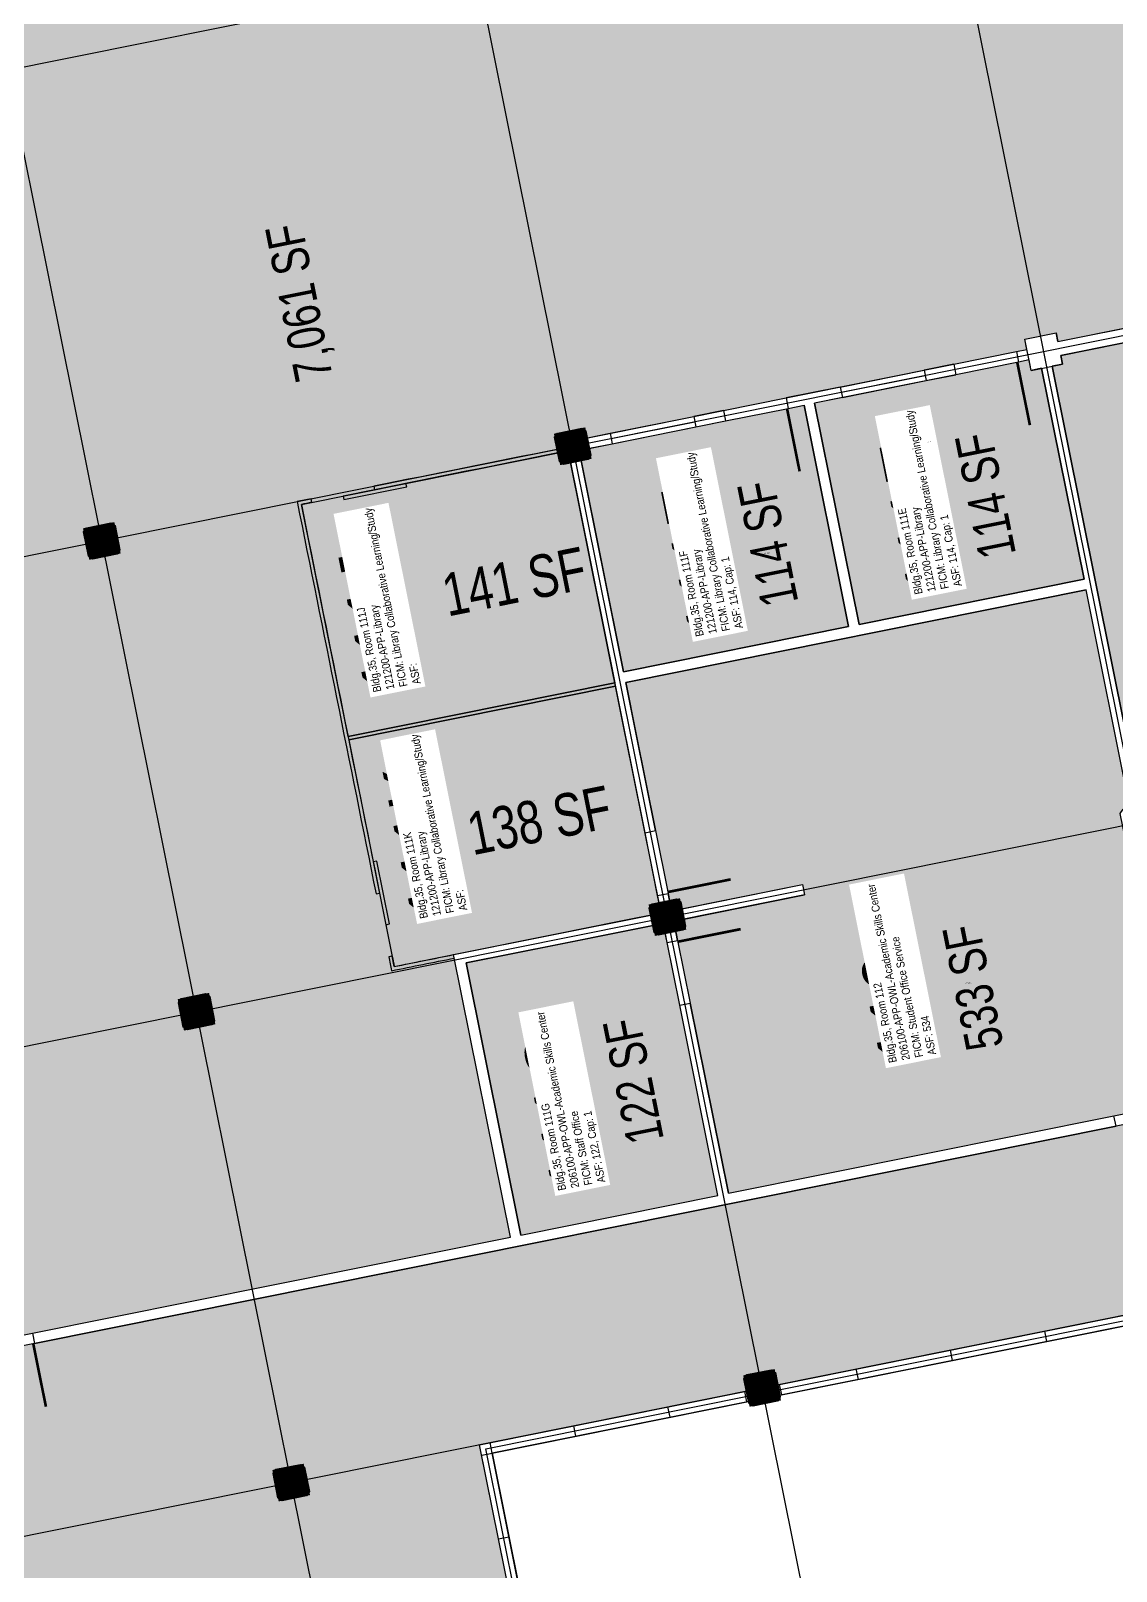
# Model space of a CAD drawing. Header units: inches. Extents: x 69201055 to 69205028, y 27678536 to 27681908.
# Drawn here: x 69202234 to 69202844, y 27680056 to 27680922 of the extents above; entities that cross this region are included whole.
import ezdxf
from ezdxf.enums import TextEntityAlignment as Align

# ---------------------------------------------------------------- set-up
doc = ezdxf.new("R2010")
doc.units = ezdxf.units.IN
doc.header["$LTSCALE"] = 10
doc.header["$MEASUREMENT"] = 0
doc.layers.get('0').update_dxf_attribs({"linetype": 'CONTINUOUS'})
for name, color, linetype in [('A-COLS', 5, 'CONTINUOUS'), ('A-DOOR', 2, 'CONTINUOUS'), ('A-GLAZ', 1, 'CONTINUOUS'), ('A-GRID', 1, 'CONTINUOUS'), ('A-IDEN-RNUM', 7, 'CONTINUOUS'), ('A-IDEN-SNUM', 4, 'CONTINUOUS'), ('A-IDEN-VNUM', 4, 'CONTINUOUS'), ('A-WALL', 5, 'CONTINUOUS'), ('AREA-ASSIGN', 7, 'CONTINUOUS'), ('AREA-GROSS', 1, 'CONTINUOUS'), ('AREA-TEXT', 3, 'CONTINUOUS'), ('Rooms-Category-Color', 7, 'CONTINUOUS'), ('Rooms-College-Color', 7, 'CONTINUOUS'), ('Rooms-Department-Color', 7, 'CONTINUOUS'), ('Rooms-Division-Color', 7, 'CONTINUOUS'), ('Rooms-Information', 7, 'CONTINUOUS')]:
    doc.layers.add(name, color=color, linetype=linetype)
doc.styles.add('CP_AREA', font='arial.ttf', dxfattribs={"height": 15})
doc.styles.add('CP_ROOMSNUMBER', font='arial.ttf', dxfattribs={"height": 1})
doc.styles.add('CP_ROOMVNUMBER', font='arial.ttf', dxfattribs={"width": 0.85, "height": 0.075})

# ---------------------------------------------------------------- blocks, each defined once
blk = doc.blocks.new('COL')
at = {"layer": 'A-COLS', "const_width": 18}
blk.add_lwpolyline([(0, 9), (0, -9)], dxfattribs=at)
at = {"layer": 'A-COLS'}
blk.add_lwpolyline([(9, 7), (9, -7), (7, -9), (-7, -9), (-9, -7), (-9, 7), (-7, 9), (7, 9)], close=True, dxfattribs=at)

msp = doc.modelspace()

# ---------------------------------------------------------------- hatches: boundary and pattern name
at = {"layer": 'Rooms-Category-Color', "true_color": 0x99d7b2}
for points in [[(69203040.95, 27680911.94), (69203033.86, 27680947.23), (69202936.87, 27681429.58), (69202153.55, 27681272.07), (69202154.14, 27681269.13), (69202155.32, 27681263.25), (69202196.13, 27681060.31), (69202188.28, 27681058.74), (69202168.57, 27681156.77), (69202162.69, 27681155.59), (69202012.69, 27681125.43), (69202006.81, 27681124.25), (69201991.12, 27681121.09), (69201990.14, 27681120.9), (69201986.6, 27681120.18), (69201955.83, 27681114), (69201954.85, 27681113.8), (69201951.3, 27681113.09), (69201903.87, 27681103.55), (69201922.99, 27681008.45), (69201923.58, 27681005.51), (69201921.62, 27681005.12), (69201951.78, 27680855.12), (69201960.61, 27680856.89), (69201962.96, 27680855.33), (69201965.72, 27680841.6), (69201964.15, 27680839.25), (69201950.43, 27680836.49), (69201948.07, 27680838.05), (69201947.29, 27680841.97), (69201694.35, 27680791.12), (69201726.28, 27680632.29), (69201745.21, 27680538.18), (69201749.13, 27680538.97), (69201751.48, 27680537.4), (69201754.24, 27680523.68), (69201752.68, 27680521.32), (69201748.75, 27680520.53), (69201767.68, 27680426.42), (69201770.24, 27680413.67), (69201777.34, 27680378.38), (69201799.61, 27680267.59), (69201810.4, 27680269.76), (69201815.3, 27680270.75), (69201845.69, 27680276.86), (69201850.59, 27680277.84), (69201899.61, 27680287.7), (69201905.49, 27680288.88), (69201909.42, 27680289.67), (69201944.71, 27680296.77), (69201955.49, 27680298.94), (69201956.09, 27680296), (69202058.04, 27680316.5), (69202059.02, 27680316.69), (69202061.97, 27680317.29), (69202093.31, 27680161.41), (69202163.9, 27680175.6), (69202234.48, 27680189.79), (69202503.11, 27680243.81), (69202471.17, 27680402.63), (69202529.01, 27680414.26), (69202564.31, 27680421.35), (69202587.84, 27680426.08), (69202585.87, 27680435.89), (69202578.77, 27680471.18), (69202566.55, 27680531.97), (69202534.61, 27680690.79), (69202622.85, 27680708.53), (69202658.14, 27680715.62), (69202752.26, 27680734.55), (69202787.55, 27680741.65), (69202793.43, 27680742.83), (69202792.25, 27680748.71), (69202809.9, 27680752.26), (69202810.88, 27680747.36), (69203057.94, 27680797.03), (69203056.95, 27680801.94), (69203062.83, 27680803.12)], [(69203066.38, 27680785.47), (69203060.5, 27680784.29), (69203059.51, 27680789.19), (69202812.46, 27680739.51), (69202813.45, 27680734.61), (69202807.56, 27680733.43), (69202857.24, 27680486.37), (69202861.16, 27680487.16), (69202863.52, 27680485.6), (69202864.3, 27680481.67), (69202958.42, 27680500.6), (69202947.87, 27680553.05), (69203106.7, 27680584.98)], [(69202795.8, 27680731.06), (69202794.62, 27680736.95), (69202788.73, 27680735.76), (69202753.44, 27680728.67), (69202674.03, 27680712.7), (69202699.06, 27680588.19), (69202825.53, 27680613.62), (69202801.68, 27680732.25)], [(69202624.03, 27680702.65), (69202659.32, 27680709.74), (69202668.15, 27680711.52), (69202693.18, 27680587.01), (69202566.71, 27680561.58), (69202541.68, 27680686.09)], [(69202385.62, 27680655.73), (69202535.6, 27680685.88), (69202561.82, 27680555.49), (69202411.84, 27680525.34)], [(69202437.84, 27680395.92), (69202587.82, 27680426.08), (69202562.2, 27680553.53), (69202412.21, 27680523.37)]]:
    msp.add_hatch(color=253, dxfattribs=at).paths.add_polyline_path(points)
at = {"layer": 'Rooms-Category-Color', "true_color": 0xadadad}
msp.add_hatch(color=253, dxfattribs=at).paths.add_polyline_path([(69202189.7, 27679682), (69202220.46, 27679529.06), (69202223.4, 27679529.65), (69202258.69, 27679536.75), (69202461.63, 27679577.56), (69202482.22, 27679581.7), (69202488.1, 27679582.88), (69202493.98, 27679584.06), (69202507.71, 27679586.82), (69202543, 27679593.92), (69202591.04, 27679603.58), (69202507.65, 27680018.28), (69202506.47, 27680024.16), (69202486.36, 27680124.16), (69202485.77, 27680127.1), (69203597.52, 27680350.64), (69203611.71, 27680280.05), (69203618.81, 27680244.76), (69203663.61, 27680021.95), (69203914.59, 27680072.41), (69203954.95, 27679871.7), (69203825.54, 27679845.68), (69203785.18, 27680046.39), (69203663.61, 27680021.95), (69203703.97, 27679821.24), (69203704.56, 27679818.3), (69203714.22, 27679770.26), (69203721.32, 27679734.96), (69203729.99, 27679691.83), (69203732.93, 27679692.42), (69203782.93, 27679702.47), (69203788.81, 27679703.65), (69203830.97, 27679712.13), (69203832.93, 27679712.53), (69203838.81, 27679713.71), (69204100.57, 27679766.34), (69204073.57, 27679900.65), (69204042.62, 27680054.57), (69204138.7, 27680073.89), (69204114.45, 27680194.48), (69204538.95, 27680279.83), (69204544.83, 27680281.02), (69204541.09, 27680299.64), (69204533.99, 27680334.94), (69204533.4, 27680337.88), (69204526.3, 27680373.17), (69204513.29, 27680437.88), (69204506.2, 27680473.17), (69204505.21, 27680478.07), (69204498.12, 27680513.37), (69204496.34, 27680522.19), (69204492.79, 27680539.84), (69204473.28, 27680636.89), (69204052.7, 27680552.33), (69203956.62, 27680533.01), (69203952.7, 27680532.22), (69203155.65, 27680371.95), (69203156.24, 27680369.01), (69203151.26, 27680368.01), (69203150.36, 27680367.83), (69202878.79, 27680313.23), (69202843.5, 27680306.13), (69202235.67, 27680183.91), (69202165.08, 27680169.72), (69202097.43, 27680156.12), (69202097.83, 27680154.15), (69202098.62, 27680150.23), (69202099.01, 27680148.27), (69202104.92, 27680118.86), (69202105.71, 27680114.94), (69202106.11, 27680112.98), (69202118.13, 27680053.18), (69202115.19, 27680052.58), (69202123.96, 27680008.98), (69202132.24, 27679967.81), (69202147, 27679894.38), (69202155.28, 27679853.2)])
at = {"layer": 'Rooms-Category-Color', "true_color": 0xfa9ba3}
for points in [[(69202826.72, 27680607.74), (69202567.9, 27680555.7), (69202573.61, 27680527.27), (69202584.65, 27680472.36), (69202591.75, 27680437.07), (69202593.72, 27680427.27), (69202667.25, 27680442.05), (69202668.43, 27680436.17), (69202594.9, 27680421.39), (69202597.07, 27680410.6), (69202604.17, 27680375.31), (69202625.65, 27680268.45), (69202842.32, 27680312.01), (69202877.61, 27680319.11), (69202884.47, 27680320.49), (69202862.99, 27680427.35), (69202855.89, 27680462.64), (69202854.91, 27680467.54), (69202850.98, 27680466.76), (69202848.63, 27680468.32), (69202845.87, 27680482.05), (69202847.44, 27680484.4), (69202851.36, 27680485.19)], [(69202565.49, 27680415.47), (69202530.2, 27680408.37), (69202478.24, 27680397.93), (69202508.99, 27680244.99), (69202619.77, 27680267.26), (69202598.29, 27680374.12), (69202591.19, 27680409.42), (69202589.02, 27680420.2)]]:
    msp.add_hatch(color=241, dxfattribs=at).paths.add_polyline_path(points)
at = {"layer": 'Rooms-College-Color', "true_color": 0x80bc67}
for points in [[(69203040.95, 27680911.94), (69203033.86, 27680947.23), (69202936.87, 27681429.58), (69202153.55, 27681272.07), (69202154.14, 27681269.13), (69202155.32, 27681263.25), (69202196.13, 27681060.31), (69202188.28, 27681058.74), (69202168.57, 27681156.77), (69202162.69, 27681155.59), (69202012.69, 27681125.43), (69202006.81, 27681124.25), (69201991.12, 27681121.09), (69201990.14, 27681120.9), (69201986.6, 27681120.18), (69201955.83, 27681114), (69201954.85, 27681113.8), (69201951.3, 27681113.09), (69201903.87, 27681103.55), (69201922.99, 27681008.45), (69201923.58, 27681005.51), (69201921.62, 27681005.12), (69201951.78, 27680855.12), (69201960.61, 27680856.89), (69201962.96, 27680855.33), (69201965.72, 27680841.6), (69201964.15, 27680839.25), (69201950.43, 27680836.49), (69201948.07, 27680838.05), (69201947.29, 27680841.97), (69201694.35, 27680791.12), (69201726.28, 27680632.29), (69201745.21, 27680538.18), (69201749.13, 27680538.97), (69201751.48, 27680537.4), (69201754.24, 27680523.68), (69201752.68, 27680521.32), (69201748.75, 27680520.53), (69201767.68, 27680426.42), (69201770.24, 27680413.67), (69201777.34, 27680378.38), (69201799.61, 27680267.59), (69201810.4, 27680269.76), (69201815.3, 27680270.75), (69201845.69, 27680276.86), (69201850.59, 27680277.84), (69201899.61, 27680287.7), (69201905.49, 27680288.88), (69201909.42, 27680289.67), (69201944.71, 27680296.77), (69201955.49, 27680298.94), (69201956.09, 27680296), (69202058.04, 27680316.5), (69202059.02, 27680316.69), (69202061.97, 27680317.29), (69202093.31, 27680161.41), (69202163.9, 27680175.6), (69202234.48, 27680189.79), (69202503.11, 27680243.81), (69202471.17, 27680402.63), (69202529.01, 27680414.26), (69202564.31, 27680421.35), (69202587.84, 27680426.08), (69202585.87, 27680435.89), (69202578.77, 27680471.18), (69202566.55, 27680531.97), (69202534.61, 27680690.79), (69202622.85, 27680708.53), (69202658.14, 27680715.62), (69202752.26, 27680734.55), (69202787.55, 27680741.65), (69202793.43, 27680742.83), (69202792.25, 27680748.71), (69202809.9, 27680752.26), (69202810.88, 27680747.36), (69203057.94, 27680797.03), (69203056.95, 27680801.94), (69203062.83, 27680803.12)], [(69203066.38, 27680785.47), (69203060.5, 27680784.29), (69203059.51, 27680789.19), (69202812.46, 27680739.51), (69202813.45, 27680734.61), (69202807.56, 27680733.43), (69202857.24, 27680486.37), (69202861.16, 27680487.16), (69202863.52, 27680485.6), (69202864.3, 27680481.67), (69202958.42, 27680500.6), (69202947.87, 27680553.05), (69203106.7, 27680584.98)], [(69202795.8, 27680731.06), (69202794.62, 27680736.95), (69202788.73, 27680735.76), (69202753.44, 27680728.67), (69202674.03, 27680712.7), (69202699.06, 27680588.19), (69202825.53, 27680613.62), (69202801.68, 27680732.25)], [(69202624.03, 27680702.65), (69202659.32, 27680709.74), (69202668.15, 27680711.52), (69202693.18, 27680587.01), (69202566.71, 27680561.58), (69202541.68, 27680686.09)], [(69202826.72, 27680607.74), (69202567.9, 27680555.7), (69202573.61, 27680527.27), (69202584.65, 27680472.36), (69202591.75, 27680437.07), (69202593.72, 27680427.27), (69202667.25, 27680442.05), (69202668.43, 27680436.17), (69202594.9, 27680421.39), (69202597.07, 27680410.6), (69202604.17, 27680375.31), (69202625.65, 27680268.45), (69202842.32, 27680312.01), (69202877.61, 27680319.11), (69202884.47, 27680320.49), (69202862.99, 27680427.35), (69202855.89, 27680462.64), (69202854.91, 27680467.54), (69202850.98, 27680466.76), (69202848.63, 27680468.32), (69202845.87, 27680482.05), (69202847.44, 27680484.4), (69202851.36, 27680485.19)], [(69202565.49, 27680415.47), (69202530.2, 27680408.37), (69202478.24, 27680397.93), (69202508.99, 27680244.99), (69202619.77, 27680267.26), (69202598.29, 27680374.12), (69202591.19, 27680409.42), (69202589.02, 27680420.2)]]:
    msp.add_hatch(color=83, dxfattribs=at).paths.add_polyline_path(points)
at = {"layer": 'Rooms-College-Color', "true_color": 0xadadad}
for points in [[(69202385.62, 27680655.73), (69202535.6, 27680685.88), (69202561.82, 27680555.49), (69202411.84, 27680525.34)], [(69202189.7, 27679682), (69202220.46, 27679529.06), (69202223.4, 27679529.65), (69202258.69, 27679536.75), (69202461.63, 27679577.56), (69202482.22, 27679581.7), (69202488.1, 27679582.88), (69202493.98, 27679584.06), (69202507.71, 27679586.82), (69202543, 27679593.92), (69202591.04, 27679603.58), (69202507.65, 27680018.28), (69202506.47, 27680024.16), (69202486.36, 27680124.16), (69202485.77, 27680127.1), (69203597.52, 27680350.64), (69203611.71, 27680280.05), (69203618.81, 27680244.76), (69203663.61, 27680021.95), (69203914.59, 27680072.41), (69203954.95, 27679871.7), (69203825.54, 27679845.68), (69203785.18, 27680046.39), (69203663.61, 27680021.95), (69203703.97, 27679821.24), (69203704.56, 27679818.3), (69203714.22, 27679770.26), (69203721.32, 27679734.96), (69203729.99, 27679691.83), (69203732.93, 27679692.42), (69203782.93, 27679702.47), (69203788.81, 27679703.65), (69203830.97, 27679712.13), (69203832.93, 27679712.53), (69203838.81, 27679713.71), (69204100.57, 27679766.34), (69204073.57, 27679900.65), (69204042.62, 27680054.57), (69204138.7, 27680073.89), (69204114.45, 27680194.48), (69204538.95, 27680279.83), (69204544.83, 27680281.02), (69204541.09, 27680299.64), (69204533.99, 27680334.94), (69204533.4, 27680337.88), (69204526.3, 27680373.17), (69204513.29, 27680437.88), (69204506.2, 27680473.17), (69204505.21, 27680478.07), (69204498.12, 27680513.37), (69204496.34, 27680522.19), (69204492.79, 27680539.84), (69204473.28, 27680636.89), (69204052.7, 27680552.33), (69203956.62, 27680533.01), (69203952.7, 27680532.22), (69203155.65, 27680371.95), (69203156.24, 27680369.01), (69203151.26, 27680368.01), (69203150.36, 27680367.83), (69202878.79, 27680313.23), (69202843.5, 27680306.13), (69202235.67, 27680183.91), (69202165.08, 27680169.72), (69202097.43, 27680156.12), (69202097.83, 27680154.15), (69202098.62, 27680150.23), (69202099.01, 27680148.27), (69202104.92, 27680118.86), (69202105.71, 27680114.94), (69202106.11, 27680112.98), (69202118.13, 27680053.18), (69202115.19, 27680052.58), (69202123.96, 27680008.98), (69202132.24, 27679967.81), (69202147, 27679894.38), (69202155.28, 27679853.2)], [(69202437.84, 27680395.92), (69202587.82, 27680426.08), (69202562.2, 27680553.53), (69202412.21, 27680523.37)]]:
    msp.add_hatch(color=253, dxfattribs=at).paths.add_polyline_path(points)
at = {"layer": 'Rooms-Department-Color', "true_color": 0x62f98f}
for points in [[(69203040.95, 27680911.94), (69203033.86, 27680947.23), (69202936.87, 27681429.58), (69202153.55, 27681272.07), (69202154.14, 27681269.13), (69202155.32, 27681263.25), (69202196.13, 27681060.31), (69202188.28, 27681058.74), (69202168.57, 27681156.77), (69202162.69, 27681155.59), (69202012.69, 27681125.43), (69202006.81, 27681124.25), (69201991.12, 27681121.09), (69201990.14, 27681120.9), (69201986.6, 27681120.18), (69201955.83, 27681114), (69201954.85, 27681113.8), (69201951.3, 27681113.09), (69201903.87, 27681103.55), (69201922.99, 27681008.45), (69201923.58, 27681005.51), (69201921.62, 27681005.12), (69201951.78, 27680855.12), (69201960.61, 27680856.89), (69201962.96, 27680855.33), (69201965.72, 27680841.6), (69201964.15, 27680839.25), (69201950.43, 27680836.49), (69201948.07, 27680838.05), (69201947.29, 27680841.97), (69201694.35, 27680791.12), (69201726.28, 27680632.29), (69201745.21, 27680538.18), (69201749.13, 27680538.97), (69201751.48, 27680537.4), (69201754.24, 27680523.68), (69201752.68, 27680521.32), (69201748.75, 27680520.53), (69201767.68, 27680426.42), (69201770.24, 27680413.67), (69201777.34, 27680378.38), (69201799.61, 27680267.59), (69201810.4, 27680269.76), (69201815.3, 27680270.75), (69201845.69, 27680276.86), (69201850.59, 27680277.84), (69201899.61, 27680287.7), (69201905.49, 27680288.88), (69201909.42, 27680289.67), (69201944.71, 27680296.77), (69201955.49, 27680298.94), (69201956.09, 27680296), (69202058.04, 27680316.5), (69202059.02, 27680316.69), (69202061.97, 27680317.29), (69202093.31, 27680161.41), (69202163.9, 27680175.6), (69202234.48, 27680189.79), (69202503.11, 27680243.81), (69202471.17, 27680402.63), (69202529.01, 27680414.26), (69202564.31, 27680421.35), (69202587.84, 27680426.08), (69202585.87, 27680435.89), (69202578.77, 27680471.18), (69202566.55, 27680531.97), (69202534.61, 27680690.79), (69202622.85, 27680708.53), (69202658.14, 27680715.62), (69202752.26, 27680734.55), (69202787.55, 27680741.65), (69202793.43, 27680742.83), (69202792.25, 27680748.71), (69202809.9, 27680752.26), (69202810.88, 27680747.36), (69203057.94, 27680797.03), (69203056.95, 27680801.94), (69203062.83, 27680803.12)], [(69203066.38, 27680785.47), (69203060.5, 27680784.29), (69203059.51, 27680789.19), (69202812.46, 27680739.51), (69202813.45, 27680734.61), (69202807.56, 27680733.43), (69202857.24, 27680486.37), (69202861.16, 27680487.16), (69202863.52, 27680485.6), (69202864.3, 27680481.67), (69202958.42, 27680500.6), (69202947.87, 27680553.05), (69203106.7, 27680584.98)], [(69202795.8, 27680731.06), (69202794.62, 27680736.95), (69202788.73, 27680735.76), (69202753.44, 27680728.67), (69202674.03, 27680712.7), (69202699.06, 27680588.19), (69202825.53, 27680613.62), (69202801.68, 27680732.25)], [(69202624.03, 27680702.65), (69202659.32, 27680709.74), (69202668.15, 27680711.52), (69202693.18, 27680587.01), (69202566.71, 27680561.58), (69202541.68, 27680686.09)], [(69202385.62, 27680655.73), (69202535.6, 27680685.88), (69202561.82, 27680555.49), (69202411.84, 27680525.34)], [(69202437.84, 27680395.92), (69202587.82, 27680426.08), (69202562.2, 27680553.53), (69202412.21, 27680523.37)]]:
    msp.add_hatch(color=91, dxfattribs=at).paths.add_polyline_path(points)
at = {"layer": 'Rooms-Department-Color', "true_color": 0xacacac}
msp.add_hatch(color=253, dxfattribs=at).paths.add_polyline_path([(69202189.7, 27679682), (69202220.46, 27679529.06), (69202223.4, 27679529.65), (69202258.69, 27679536.75), (69202461.63, 27679577.56), (69202482.22, 27679581.7), (69202488.1, 27679582.88), (69202493.98, 27679584.06), (69202507.71, 27679586.82), (69202543, 27679593.92), (69202591.04, 27679603.58), (69202507.65, 27680018.28), (69202506.47, 27680024.16), (69202486.36, 27680124.16), (69202485.77, 27680127.1), (69203597.52, 27680350.64), (69203611.71, 27680280.05), (69203618.81, 27680244.76), (69203663.61, 27680021.95), (69203914.59, 27680072.41), (69203954.95, 27679871.7), (69203825.54, 27679845.68), (69203785.18, 27680046.39), (69203663.61, 27680021.95), (69203703.97, 27679821.24), (69203704.56, 27679818.3), (69203714.22, 27679770.26), (69203721.32, 27679734.96), (69203729.99, 27679691.83), (69203732.93, 27679692.42), (69203782.93, 27679702.47), (69203788.81, 27679703.65), (69203830.97, 27679712.13), (69203832.93, 27679712.53), (69203838.81, 27679713.71), (69204100.57, 27679766.34), (69204073.57, 27679900.65), (69204042.62, 27680054.57), (69204138.7, 27680073.89), (69204114.45, 27680194.48), (69204538.95, 27680279.83), (69204544.83, 27680281.02), (69204541.09, 27680299.64), (69204533.99, 27680334.94), (69204533.4, 27680337.88), (69204526.3, 27680373.17), (69204513.29, 27680437.88), (69204506.2, 27680473.17), (69204505.21, 27680478.07), (69204498.12, 27680513.37), (69204496.34, 27680522.19), (69204492.79, 27680539.84), (69204473.28, 27680636.89), (69204052.7, 27680552.33), (69203956.62, 27680533.01), (69203952.7, 27680532.22), (69203155.65, 27680371.95), (69203156.24, 27680369.01), (69203151.26, 27680368.01), (69203150.36, 27680367.83), (69202878.79, 27680313.23), (69202843.5, 27680306.13), (69202235.67, 27680183.91), (69202165.08, 27680169.72), (69202097.43, 27680156.12), (69202097.83, 27680154.15), (69202098.62, 27680150.23), (69202099.01, 27680148.27), (69202104.92, 27680118.86), (69202105.71, 27680114.94), (69202106.11, 27680112.98), (69202118.13, 27680053.18), (69202115.19, 27680052.58), (69202123.96, 27680008.98), (69202132.24, 27679967.81), (69202147, 27679894.38), (69202155.28, 27679853.2)])
at = {"layer": 'Rooms-Department-Color', "true_color": 0x604aed}
for points in [[(69202826.72, 27680607.74), (69202567.9, 27680555.7), (69202573.61, 27680527.27), (69202584.65, 27680472.36), (69202591.75, 27680437.07), (69202593.72, 27680427.27), (69202667.25, 27680442.05), (69202668.43, 27680436.17), (69202594.9, 27680421.39), (69202597.07, 27680410.6), (69202604.17, 27680375.31), (69202625.65, 27680268.45), (69202842.32, 27680312.01), (69202877.61, 27680319.11), (69202884.47, 27680320.49), (69202862.99, 27680427.35), (69202855.89, 27680462.64), (69202854.91, 27680467.54), (69202850.98, 27680466.76), (69202848.63, 27680468.32), (69202845.87, 27680482.05), (69202847.44, 27680484.4), (69202851.36, 27680485.19)], [(69202565.49, 27680415.47), (69202530.2, 27680408.37), (69202478.24, 27680397.93), (69202508.99, 27680244.99), (69202619.77, 27680267.26), (69202598.29, 27680374.12), (69202591.19, 27680409.42), (69202589.02, 27680420.2)]]:
    msp.add_hatch(color=173, dxfattribs=at).paths.add_polyline_path(points)
at = {"layer": 'Rooms-Division-Color', "true_color": 0x62f98f}
for points in [[(69203040.95, 27680911.94), (69203033.86, 27680947.23), (69202936.87, 27681429.58), (69202153.55, 27681272.07), (69202154.14, 27681269.13), (69202155.32, 27681263.25), (69202196.13, 27681060.31), (69202188.28, 27681058.74), (69202168.57, 27681156.77), (69202162.69, 27681155.59), (69202012.69, 27681125.43), (69202006.81, 27681124.25), (69201991.12, 27681121.09), (69201990.14, 27681120.9), (69201986.6, 27681120.18), (69201955.83, 27681114), (69201954.85, 27681113.8), (69201951.3, 27681113.09), (69201903.87, 27681103.55), (69201922.99, 27681008.45), (69201923.58, 27681005.51), (69201921.62, 27681005.12), (69201951.78, 27680855.12), (69201960.61, 27680856.89), (69201962.96, 27680855.33), (69201965.72, 27680841.6), (69201964.15, 27680839.25), (69201950.43, 27680836.49), (69201948.07, 27680838.05), (69201947.29, 27680841.97), (69201694.35, 27680791.12), (69201726.28, 27680632.29), (69201745.21, 27680538.18), (69201749.13, 27680538.97), (69201751.48, 27680537.4), (69201754.24, 27680523.68), (69201752.68, 27680521.32), (69201748.75, 27680520.53), (69201767.68, 27680426.42), (69201770.24, 27680413.67), (69201777.34, 27680378.38), (69201799.61, 27680267.59), (69201810.4, 27680269.76), (69201815.3, 27680270.75), (69201845.69, 27680276.86), (69201850.59, 27680277.84), (69201899.61, 27680287.7), (69201905.49, 27680288.88), (69201909.42, 27680289.67), (69201944.71, 27680296.77), (69201955.49, 27680298.94), (69201956.09, 27680296), (69202058.04, 27680316.5), (69202059.02, 27680316.69), (69202061.97, 27680317.29), (69202093.31, 27680161.41), (69202163.9, 27680175.6), (69202234.48, 27680189.79), (69202503.11, 27680243.81), (69202471.17, 27680402.63), (69202529.01, 27680414.26), (69202564.31, 27680421.35), (69202587.84, 27680426.08), (69202585.87, 27680435.89), (69202578.77, 27680471.18), (69202566.55, 27680531.97), (69202534.61, 27680690.79), (69202622.85, 27680708.53), (69202658.14, 27680715.62), (69202752.26, 27680734.55), (69202787.55, 27680741.65), (69202793.43, 27680742.83), (69202792.25, 27680748.71), (69202809.9, 27680752.26), (69202810.88, 27680747.36), (69203057.94, 27680797.03), (69203056.95, 27680801.94), (69203062.83, 27680803.12)], [(69203066.38, 27680785.47), (69203060.5, 27680784.29), (69203059.51, 27680789.19), (69202812.46, 27680739.51), (69202813.45, 27680734.61), (69202807.56, 27680733.43), (69202857.24, 27680486.37), (69202861.16, 27680487.16), (69202863.52, 27680485.6), (69202864.3, 27680481.67), (69202958.42, 27680500.6), (69202947.87, 27680553.05), (69203106.7, 27680584.98)], [(69202795.8, 27680731.06), (69202794.62, 27680736.95), (69202788.73, 27680735.76), (69202753.44, 27680728.67), (69202674.03, 27680712.7), (69202699.06, 27680588.19), (69202825.53, 27680613.62), (69202801.68, 27680732.25)], [(69202624.03, 27680702.65), (69202659.32, 27680709.74), (69202668.15, 27680711.52), (69202693.18, 27680587.01), (69202566.71, 27680561.58), (69202541.68, 27680686.09)], [(69202385.62, 27680655.73), (69202535.6, 27680685.88), (69202561.82, 27680555.49), (69202411.84, 27680525.34)], [(69202826.72, 27680607.74), (69202567.9, 27680555.7), (69202573.61, 27680527.27), (69202584.65, 27680472.36), (69202591.75, 27680437.07), (69202593.72, 27680427.27), (69202667.25, 27680442.05), (69202668.43, 27680436.17), (69202594.9, 27680421.39), (69202597.07, 27680410.6), (69202604.17, 27680375.31), (69202625.65, 27680268.45), (69202842.32, 27680312.01), (69202877.61, 27680319.11), (69202884.47, 27680320.49), (69202862.99, 27680427.35), (69202855.89, 27680462.64), (69202854.91, 27680467.54), (69202850.98, 27680466.76), (69202848.63, 27680468.32), (69202845.87, 27680482.05), (69202847.44, 27680484.4), (69202851.36, 27680485.19)], [(69202437.84, 27680395.92), (69202587.82, 27680426.08), (69202562.2, 27680553.53), (69202412.21, 27680523.37)], [(69202565.49, 27680415.47), (69202530.2, 27680408.37), (69202478.24, 27680397.93), (69202508.99, 27680244.99), (69202619.77, 27680267.26), (69202598.29, 27680374.12), (69202591.19, 27680409.42), (69202589.02, 27680420.2)]]:
    msp.add_hatch(color=91, dxfattribs=at).paths.add_polyline_path(points)
at = {"layer": 'Rooms-Division-Color', "true_color": 0xadadad}
msp.add_hatch(color=253, dxfattribs=at).paths.add_polyline_path([(69202189.7, 27679682), (69202220.46, 27679529.06), (69202223.4, 27679529.65), (69202258.69, 27679536.75), (69202461.63, 27679577.56), (69202482.22, 27679581.7), (69202488.1, 27679582.88), (69202493.98, 27679584.06), (69202507.71, 27679586.82), (69202543, 27679593.92), (69202591.04, 27679603.58), (69202507.65, 27680018.28), (69202506.47, 27680024.16), (69202486.36, 27680124.16), (69202485.77, 27680127.1), (69203597.52, 27680350.64), (69203611.71, 27680280.05), (69203618.81, 27680244.76), (69203663.61, 27680021.95), (69203914.59, 27680072.41), (69203954.95, 27679871.7), (69203825.54, 27679845.68), (69203785.18, 27680046.39), (69203663.61, 27680021.95), (69203703.97, 27679821.24), (69203704.56, 27679818.3), (69203714.22, 27679770.26), (69203721.32, 27679734.96), (69203729.99, 27679691.83), (69203732.93, 27679692.42), (69203782.93, 27679702.47), (69203788.81, 27679703.65), (69203830.97, 27679712.13), (69203832.93, 27679712.53), (69203838.81, 27679713.71), (69204100.57, 27679766.34), (69204073.57, 27679900.65), (69204042.62, 27680054.57), (69204138.7, 27680073.89), (69204114.45, 27680194.48), (69204538.95, 27680279.83), (69204544.83, 27680281.02), (69204541.09, 27680299.64), (69204533.99, 27680334.94), (69204533.4, 27680337.88), (69204526.3, 27680373.17), (69204513.29, 27680437.88), (69204506.2, 27680473.17), (69204505.21, 27680478.07), (69204498.12, 27680513.37), (69204496.34, 27680522.19), (69204492.79, 27680539.84), (69204473.28, 27680636.89), (69204052.7, 27680552.33), (69203956.62, 27680533.01), (69203952.7, 27680532.22), (69203155.65, 27680371.95), (69203156.24, 27680369.01), (69203151.26, 27680368.01), (69203150.36, 27680367.83), (69202878.79, 27680313.23), (69202843.5, 27680306.13), (69202235.67, 27680183.91), (69202165.08, 27680169.72), (69202097.43, 27680156.12), (69202097.83, 27680154.15), (69202098.62, 27680150.23), (69202099.01, 27680148.27), (69202104.92, 27680118.86), (69202105.71, 27680114.94), (69202106.11, 27680112.98), (69202118.13, 27680053.18), (69202115.19, 27680052.58), (69202123.96, 27680008.98), (69202132.24, 27679967.81), (69202147, 27679894.38), (69202155.28, 27679853.2)])

# ---------------------------------------------------------------- linework, layer by layer
at = {"layer": 'A-DOOR'}
for points in [[(69202788, 27680735.62, 1.5, 1.5, 0), (69202795.09, 27680700.32, 0, 0, 0), (69202794.36, 27680700.17, 0, 0, -0.414214), (69202753.14, 27680730.14, 0, 0, -0.414214)], [(69202658.59, 27680709.59, 1.5, 1.5, 0), (69202665.68, 27680674.3, 0, 0, 0), (69202664.95, 27680674.15, 0, 0, -0.414214), (69202623.73, 27680704.12, 0, 0, -0.414214)], [(69202591.6, 27680437.81, 1.5, 1.5, 0), (69202626.89, 27680444.9, 0, 0, 0), (69202626.75, 27680445.64, 0, 0, 0.414214), (69202583.18, 27680472.07, 0, 0, 0.414214)], [(69202597.22, 27680409.87, 1.5, 1.5, 0), (69202632.51, 27680416.96, 0, 0, 0), (69202632.66, 27680416.23, 0, 0, -0.414214), (69202602.7, 27680375.01, 0, 0, -0.414214)], [(69202876.88, 27680318.96, 1.5, 1.5, 0), (69202869.78, 27680354.25, 0, 0, 0), (69202869.04, 27680354.11, 0, 0, 0.414214), (69202842.61, 27680310.54, 0, 0, 0.414214)], [(69202234.93, 27680183.76, 1.5, 1.5, 0), (69202242.03, 27680148.47, 0, 0, 0), (69202241.29, 27680148.32, 0, 0, -0.414214), (69202200.08, 27680178.28, 0, 0, -0.414214)]]:
    msp.add_lwpolyline(points, format="xyseb", dxfattribs=at)
msp.add_lwpolyline([(69202409.13, 27680660.46), (69202409.52, 27680658.49), (69202444.82, 27680665.59), (69202444.42, 27680667.55), (69202409.13, 27680660.46)], dxfattribs=at)
msp.add_lwpolyline([(69202433.11, 27680419.45), (69202435.07, 27680419.85), (69202427.97, 27680455.14), (69202426.01, 27680454.75)], close=True, dxfattribs=at)
at = {"layer": 'A-GLAZ'}
for p, q in [((69202688.53, 27680721.74), (69202735.59, 27680731.2)), ((69202689.12, 27680718.79), (69202736.18, 27680728.26)), ((69202689.72, 27680715.85), (69202736.77, 27680725.32)), ((69202559.12, 27680695.71), (69202606.18, 27680705.18)), ((69202559.71, 27680692.77), (69202606.77, 27680702.24)), ((69202560.31, 27680689.83), (69202607.36, 27680699.29)), ((69202653.42, 27680160.81), (69202900.47, 27680210.48)), ((69202654.01, 27680157.87), (69202901.06, 27680207.54)), ((69202654.6, 27680154.92), (69202901.66, 27680204.6)), ((69202804.6, 27680185.09), (69202803.42, 27680190.97)), ((69202751.66, 27680174.44), (69202750.48, 27680180.32)), ((69202698.72, 27680163.8), (69202697.53, 27680169.68)), ((69202485.77, 27680127.1), (69202635.77, 27680157.26)), ((69202635.97, 27680151.18), (69202634.79, 27680157.06)), ((69202655.58, 27680155.12), (69202654.4, 27680161)), ((69202489.31, 27680124.75), (69202636.36, 27680154.32)), ((69202492.84, 27680122.4), (69202636.95, 27680151.38)), ((69202592.84, 27680142.51), (69202591.65, 27680148.39)), ((69202539.9, 27680131.86), (69202538.71, 27680137.74)), ((69202592.22, 27679597.69), (69202485.77, 27680127.1)), ((69202486.96, 27680121.22), (69202492.84, 27680122.4)), ((69202594.57, 27679601.23), (69202489.31, 27680124.75)), ((69202492.84, 27680122.4), (69202491.66, 27680128.28)), ((69202596.92, 27679604.76), (69202492.84, 27680122.4)), ((69202496.42, 27680074.16), (69202502.3, 27680075.34))]:
    msp.add_line(p, q, dxfattribs=at)
at = {"layer": 'A-GRID'}
for p, q in [((69203175.42, 27678888.75), (69202643.17, 27681535.77)), ((69202910.72, 27678835.52), (69202378.47, 27681482.54)), ((69202646.01, 27678782.3), (69202113.77, 27681429.32)), ((69201161.41, 27680687.02), (69204602.54, 27681378.93)), ((69201214.64, 27680422.31), (69204655.76, 27681114.23)), ((69201267.86, 27680157.61), (69204708.99, 27680849.53)), ((69201321.08, 27679892.91), (69204762.21, 27680584.83))]:
    msp.add_line(p, q, dxfattribs=at)
at = {"layer": 'A-WALL'}
for p, q in [((69202810.88, 27680747.36), (69203057.94, 27680797.03)), ((69202812.46, 27680739.51), (69203059.51, 27680789.19)), ((69202792.25, 27680748.71), (69202809.9, 27680752.26)), ((69202795.8, 27680731.06), (69202792.25, 27680748.71)), ((69202810.88, 27680747.36), (69202809.9, 27680752.26)), ((69202787.55, 27680741.65), (69202793.43, 27680742.83)), ((69202787.55, 27680741.65), (69202788.73, 27680735.76)), ((69202794.62, 27680736.95), (69202788.73, 27680735.76)), ((69202813.45, 27680734.61), (69202812.46, 27680739.51)), ((69202752.26, 27680734.55), (69202735.59, 27680731.2)), ((69202735.59, 27680731.2), (69202736.77, 27680725.32)), ((69202736.77, 27680725.32), (69202753.44, 27680728.67)), ((69202752.26, 27680734.55), (69202753.44, 27680728.67)), ((69202795.8, 27680731.06), (69202813.45, 27680734.61)), ((69202801.68, 27680732.25), (69202825.53, 27680613.62)), ((69202857.24, 27680486.37), (69202807.56, 27680733.43)), ((69202688.53, 27680721.74), (69202658.14, 27680715.62)), ((69202688.53, 27680721.74), (69202689.72, 27680715.85)), ((69202658.14, 27680715.62), (69202659.32, 27680709.74)), ((69202659.32, 27680709.74), (69202668.15, 27680711.52)), ((69202693.18, 27680587.01), (69202668.15, 27680711.52)), ((69202689.72, 27680715.85), (69202674.03, 27680712.7)), ((69202699.06, 27680588.19), (69202674.03, 27680712.7)), ((69202622.85, 27680708.53), (69202606.18, 27680705.18)), ((69202606.18, 27680705.18), (69202607.36, 27680699.29)), ((69202607.36, 27680699.29), (69202624.03, 27680702.65)), ((69202622.85, 27680708.53), (69202624.03, 27680702.65)), ((69202546.38, 27680693.15), (69202559.12, 27680695.71)), ((69202559.12, 27680695.71), (69202560.31, 27680689.83)), ((69202547.56, 27680687.27), (69202560.31, 27680689.83)), ((69202578.77, 27680471.18), (69202536.98, 27680679.02)), ((69202542.86, 27680680.2), (69202566.71, 27680561.58)), ((69202567.9, 27680555.7), (69202826.72, 27680607.74)), ((69202825.53, 27680613.62), (69202699.06, 27680588.19)), ((69202851.36, 27680485.19), (69202826.72, 27680607.74)), ((69202566.71, 27680561.58), (69202693.18, 27680587.01)), ((69202411.84, 27680525.34), (69202561.83, 27680555.5)), ((69202584.65, 27680472.36), (69202567.9, 27680555.7)), ((69202412.21, 27680523.37), (69202562.2, 27680553.53)), ((69202409.74, 27680525.43), (69202409.76, 27680525.43)), ((69202578.77, 27680471.18), (69202584.65, 27680472.36)), ((69202599.6, 27680428.45), (69202667.25, 27680442.05)), ((69202667.25, 27680442.05), (69202668.43, 27680436.17)), ((69202585.87, 27680435.89), (69202591.75, 27680437.07)), ((69202586.65, 27680431.97), (69202585.87, 27680435.89)), ((69202592.54, 27680433.15), (69202591.75, 27680437.07)), ((69202600.78, 27680422.57), (69202668.43, 27680436.17)), ((69202471.17, 27680402.63), (69202581.96, 27680424.9)), ((69202478.24, 27680397.93), (69202583.14, 27680419.02)), ((69202591.19, 27680409.42), (69202590.2, 27680414.32)), ((69202591.19, 27680409.42), (69202597.07, 27680410.6)), ((69202597.07, 27680410.6), (69202596.09, 27680415.5)), ((69202503.11, 27680243.81), (69202471.17, 27680402.63)), ((69202508.99, 27680244.99), (69202478.24, 27680397.93)), ((69202598.29, 27680374.12), (69202604.17, 27680375.31)), ((69202619.77, 27680267.26), (69202598.29, 27680374.12)), ((69202625.65, 27680268.45), (69202604.17, 27680375.31)), ((69202625.65, 27680268.45), (69202842.32, 27680312.01)), ((69202843.5, 27680306.13), (69202842.32, 27680312.01)), ((69202235.67, 27680183.91), (69202843.5, 27680306.13)), ((69202508.99, 27680244.99), (69202619.77, 27680267.26)), ((69202234.48, 27680189.79), (69202503.11, 27680243.81)), ((69202234.48, 27680189.79), (69202235.67, 27680183.91))]:
    msp.add_line(p, q, dxfattribs=at)
for points in [[(69202385.6, 27680655.72), (69202391.48, 27680656.91), (69202391.09, 27680658.87)], [(69202426.38, 27680665.96), (69202426.78, 27680664)], [(69202427.6, 27680436.71), (69202429.56, 27680437.1)], [(69202437.84, 27680395.92), (69202436.66, 27680401.81), (69202434.7, 27680401.41)]]:
    msp.add_lwpolyline(points, dxfattribs=at)
for points in [[(69202529.32, 27680686.66), (69202495.01, 27680679.76), (69202460.7, 27680672.86), (69202426.38, 27680665.96)], [(69202529.72, 27680684.7), (69202495.4, 27680677.8), (69202461.09, 27680670.9), (69202426.78, 27680664)]]:
    msp.add_open_spline(points, degree=3, dxfattribs=at)
for points, knots in [([(69202391.09, 27680658.87), (69202388.47, 27680658.34), (69202385.86, 27680657.82), (69202383.25, 27680657.29), (69202397.9, 27680584.4), (69202412.85, 27680510.07), (69202427.6, 27680436.71)], [141, 141, 141, 141, 149, 149, 149, 372.135806, 372.135806, 372.135806, 372.135806]), ([(69202391.48, 27680656.91), (69202389.52, 27680656.51), (69202387.56, 27680656.12), (69202385.6, 27680655.72), (69202400.13, 27680583.46), (69202414.94, 27680509.81), (69202429.56, 27680437.1)], [141, 141, 141, 141, 147, 147, 147, 368.135895, 368.135895, 368.135895, 368.135895]), ([(69202434.7, 27680401.41), (69202435.22, 27680398.8), (69202435.75, 27680396.18), (69202436.27, 27680393.57), (69202448.04, 27680395.93), (69202459.8, 27680398.3), (69202471.57, 27680400.67)], [408.002788, 408.002788, 408.002788, 408.002788, 416, 416, 416, 452, 452, 452, 452]), ([(69202436.66, 27680401.81), (69202437.05, 27680399.84), (69202437.45, 27680397.88), (69202437.84, 27680395.92), (69202448.95, 27680398.16), (69202460.06, 27680400.39), (69202471.17, 27680402.63)], [404.003072, 404.003072, 404.003072, 404.003072, 410, 410, 410, 444, 444, 444, 444])]:
    msp.add_open_spline(points, degree=3, knots=knots, dxfattribs=at)
at = {"layer": 'AREA-ASSIGN'}
for points in [[(69202163.9, 27680175.6), (69202234.48, 27680189.79), (69202503.11, 27680243.81), (69202471.17, 27680402.63), (69202529.01, 27680414.26), (69202564.31, 27680421.35), (69202587.84, 27680426.08), (69202585.87, 27680435.89), (69202578.77, 27680471.18), (69202566.55, 27680531.97), (69202534.61, 27680690.79), (69202622.85, 27680708.53), (69202658.14, 27680715.62), (69202752.26, 27680734.55), (69202787.55, 27680741.65), (69202793.43, 27680742.83), (69202792.25, 27680748.71), (69202809.9, 27680752.26), (69202810.88, 27680747.36), (69203057.94, 27680797.03), (69203056.95, 27680801.94), (69203062.83, 27680803.12), (69203040.95, 27680911.94), (69203033.86, 27680947.23)], [(69203952.7, 27680532.22), (69203155.65, 27680371.95), (69203156.24, 27680369.01), (69203151.26, 27680368.01), (69203151.26, 27680368.01), (69203150.36, 27680367.83), (69202878.79, 27680313.23), (69202843.5, 27680306.13), (69202235.67, 27680183.91), (69202165.08, 27680169.72), (69202097.43, 27680156.12), (69202097.83, 27680154.15), (69202098.62, 27680150.23), (69202099.01, 27680148.27), (69202104.92, 27680118.86), (69202105.71, 27680114.94), (69202106.11, 27680112.98), (69202118.13, 27680053.18)], [(69202506.47, 27680024.16), (69202486.36, 27680124.16), (69202485.77, 27680127.1), (69203597.52, 27680350.64)]]:
    msp.add_lwpolyline(points, dxfattribs=at)
for points in [[(69203066.38, 27680785.47), (69203060.5, 27680784.29), (69203059.51, 27680789.19), (69202812.46, 27680739.51), (69202813.45, 27680734.61), (69202807.56, 27680733.43), (69202857.24, 27680486.37), (69202861.16, 27680487.16), (69202863.52, 27680485.6), (69202864.3, 27680481.67), (69202958.42, 27680500.6), (69202947.87, 27680553.05), (69203106.7, 27680584.98)], [(69202795.8, 27680731.06), (69202794.62, 27680736.95), (69202788.73, 27680735.76), (69202753.44, 27680728.67), (69202674.03, 27680712.7), (69202699.06, 27680588.19), (69202825.53, 27680613.62), (69202801.68, 27680732.25)], [(69202624.03, 27680702.65), (69202659.32, 27680709.74), (69202668.15, 27680711.52), (69202693.18, 27680587.01), (69202566.71, 27680561.58), (69202541.68, 27680686.09)], [(69202385.62, 27680655.73), (69202535.6, 27680685.88), (69202561.82, 27680555.49), (69202411.84, 27680525.34)], [(69202826.72, 27680607.74), (69202567.9, 27680555.7), (69202573.61, 27680527.27), (69202584.65, 27680472.36), (69202591.75, 27680437.07), (69202593.72, 27680427.27), (69202667.25, 27680442.05), (69202668.43, 27680436.17), (69202594.9, 27680421.39), (69202597.07, 27680410.6), (69202604.17, 27680375.31), (69202625.65, 27680268.45), (69202842.32, 27680312.01), (69202877.61, 27680319.11), (69202884.47, 27680320.49), (69202862.99, 27680427.35), (69202855.89, 27680462.64), (69202854.91, 27680467.54), (69202850.98, 27680466.76), (69202848.63, 27680468.32), (69202845.87, 27680482.05), (69202847.44, 27680484.4), (69202851.36, 27680485.19)], [(69202437.84, 27680395.92), (69202587.82, 27680426.08), (69202562.2, 27680553.53), (69202412.21, 27680523.37)], [(69202565.49, 27680415.47), (69202530.2, 27680408.37), (69202478.24, 27680397.93), (69202508.99, 27680244.99), (69202619.77, 27680267.26), (69202598.29, 27680374.12), (69202591.19, 27680409.42), (69202589.02, 27680420.2)]]:
    msp.add_lwpolyline(points, close=True, dxfattribs=at)
at = {"layer": 'AREA-GROSS'}
msp.add_lwpolyline([(69203592.82, 27680343.58), (69202492.84, 27680122.4), (69202596.92, 27679604.76)], dxfattribs=at)

# ---------------------------------------------------------------- block references
at = {"rotation": 11.36903025436199}
for p in [(69202538.15, 27680688.44), (69202273.44, 27680635.21), (69202591.37, 27680423.73), (69202326.67, 27680370.51), (69202644.59, 27680159.03), (69202379.89, 27680105.81)]:
    msp.add_blockref('COL', p, dxfattribs=at)

# ---------------------------------------------------------------- texts
at = {"layer": 'A-IDEN-RNUM', "style": 'CP_ROOMSNUMBER'}
for s, p in [('0111-E0', (69202738.57, 27680691)), ('0111-F0', (69202648.3, 27680628.27)), ('0112-00', (69202761.27, 27680386.57)), ('0111-G0', (69202571.11, 27680330.21))]:
    msp.add_text(s, height=0.36, rotation=11.36903, dxfattribs=at).set_placement(p, align=Align.MIDDLE)
for s, p in [('0111-J0', (69202488.48, 27680614.51)), ('0111-K0', (69202516.02, 27680489.09))]:
    msp.add_text(s, height=0.36, rotation=11.36903, dxfattribs=at).set_placement(p, align=Align.MIDDLE_CENTER)
at = {"layer": 'A-IDEN-SNUM', "style": 'CP_ROOMSNUMBER'}
for s, p in [('03500111E0', (69202737.54, 27680691.23)), ('03500111F0', (69202647.27, 27680628.51)), ('0350011200', (69202760.24, 27680386.8)), ('03500111G0', (69202570.08, 27680330.44))]:
    msp.add_text(s, height=0.36, rotation=11.36903, dxfattribs=at).set_placement(p, align=Align.MIDDLE)
for s, p in [('03500111J0', (69202487.45, 27680614.75)), ('03500111K0', (69202514.99, 27680489.32))]:
    msp.add_text(s, height=0.36, rotation=11.36903, dxfattribs=at).set_placement(p, align=Align.MIDDLE_CENTER)
at = {"layer": 'A-IDEN-VNUM', "style": 'CP_ROOMVNUMBER', "width": 0.85}
for s, p in [('111E', (69202734.17, 27680650.08)), ('111F', (69202611.33, 27680625.38)), ('111G', (69202533.43, 27680316.92))]:
    msp.add_text(s, height=31.5, rotation=101.36903, dxfattribs=at).set_placement(p, align=Align.MIDDLE)
for s, p in [('111J', (69202429.32, 27680591.83)), ('111K', (69202454.89, 27680467.58)), ('112', (69202720.91, 27680374.25))]:
    msp.add_text(s, height=31.5, rotation=101.36903, dxfattribs=at).set_placement(p, align=Align.MIDDLE_CENTER)
at = {"layer": 'AREA-TEXT', "style": 'CP_AREA', "width": 0.75}
for s, height, rotation, p in [('7,061 SF', 21, 101.36903, (69202384.21, 27680769.18)), ('114 SF', 21, 101.36903, (69202770.09, 27680660.64)), ('114 SF', 21, 101.36903, (69202647.74, 27680633.57)), ('141 SF', 24, 11.36903, (69202505.23, 27680612.39)), ('138 SF', 24, 11.36903, (69202519.27, 27680478.17)), ('533 SF', 21, 101.36903, (69202763.05, 27680384.22)), ('122 SF', 21, 101.36903, (69202572.18, 27680331.54))]:
    msp.add_text(s, height=height, rotation=rotation, dxfattribs=at).set_placement(p, align=Align.MIDDLE_CENTER)

# ---------------------------------------------------------------- next in the draw order: texts
at = {"layer": 'Rooms-Information', "char_height": 4.5, "width": 100.8, "attachment_point": 7, "rotation": 101.36903, "style": 'CP_ROOMVNUMBER', "bg_fill": 3, "box_fill_scale": 1.5, "bg_fill_color": 256, "bg_fill_true_color": 13158600, "bg_fill_transparency": 0}
for s, insert in [('Bldg.35, Room 111E^M^J121200-APP-Library^M^JFICM: Library Collaborative Learning/Study^M^JASF: 114, Cap: 1', (69202758.28, 27680610.37)), ('Bldg.35, Room 111F^M^J121200-APP-Library^M^JFICM: Library Collaborative Learning/Study^M^JASF: 114, Cap: 1', (69202635.24, 27680586.7)), ('Bldg.35, Room 111J^M^J121200-APP-Library^M^JFICM: Library Collaborative Learning/Study^M^JASF: ', (69202452.75, 27680555.17)), ('Bldg.35, Room 111K^M^J121200-APP-Library^M^JFICM: Library Collaborative Learning/Study^M^JASF: ', (69202478.94, 27680427.86)), ('Bldg.35, Room 112^M^J206100-APP-OWL-Academic Skills Center^M^JFICM: Student Office Service^M^JASF: 534', (69202742.5, 27680346.77)), ('Bldg.35, Room 111G^M^J206100-APP-OWL-Academic Skills Center^M^JFICM: Staff Office^M^JASF: 122, Cap: 1', (69202557.89, 27680275.17))]:
    msp.add_mtext(s, dxfattribs=dict(at, insert=insert))

doc.saveas('drawing.dxf')
